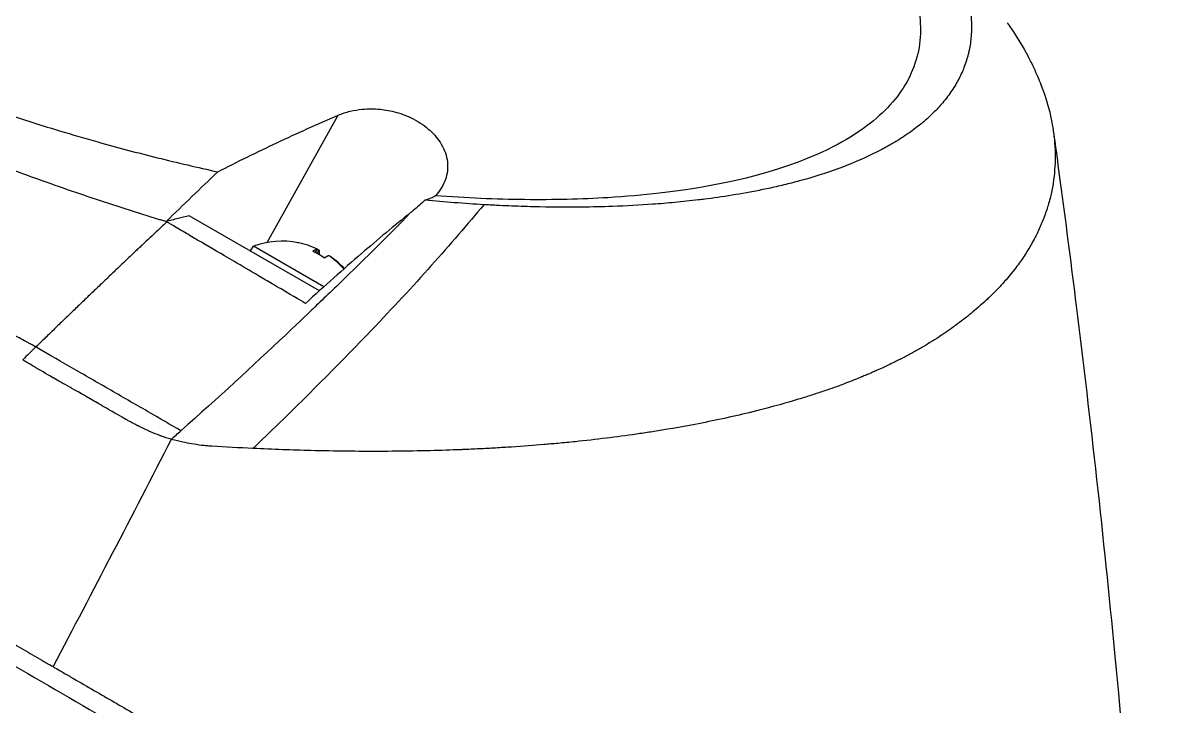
# Model space of a CAD drawing. Header units: millimetres. Extents: x 0 to 4378, y 0 to 2376.
# Drawn here: x 2708.6 to 2769.1, y 1229.9 to 1266.4 of the extents above; entities that cross this region are included whole.
import ezdxf

# ---------------------------------------------------------------- set-up
doc = ezdxf.new("R2010")
doc.units = ezdxf.units.MM
doc.header["$LTSCALE"] = 0.2
doc.layers.add('01_Object Line', color=4, linetype='Continuous')

# ---------------------------------------------------------------- blocks, each defined once
blk = doc.blocks.new('A$C7c2cc22e_1')
for p, q in [((211.405, 220.649), (215.201, 227.445)), ((214.196, 218.07), (207.251, 222.079)), ((210.519, 220.193), (210.669, 220.452)), ((214.43, 218.281), (210.669, 220.452)), ((213.98, 220.107), (214.087, 220.293)), ((214.071, 220.059), (214.176, 220.241)), ((214.793, 219.874), (214.798, 219.883)), ((252.095, 220.383), (252.095, 220.383)), ((214.834, 218.048), (214.834, 218.048)), ((214.609, 217.832), (214.608, 217.832)), ((245.803, 214.734), (245.803, 214.734)), ((199.461, 213.725), (199.461, 213.724)), ((199.871, 213.488), (199.871, 213.488)), ((200.151, 213.327), (200.151, 213.328)), ((202.842, 211.789), (202.842, 211.789)), ((238.62, 211.946), (238.62, 211.946))]:
    blk.add_line(p, q)
blk.add_arc((212.197, 216.199), 4.52, 78.91278, 109.76073)
for centre, major_axis, ratio, start_param, end_param in [((212.152, 216.225), (2.252, 3.901), 0.989823, 0.080554, 0.3277), ((210.954, 216.917), (2.14, 3.707), 0.142304, 0.011196, 0.084786), ((211.886, 216.378), (2.252, 3.901), 0.142304, 0.080554, 0.3277), ((212.018, 216.302), (2.14, 3.707), 0.989823, 6.1984, 6.367971), ((212.242, 216.173), (2.252, 3.901), 0.989823, 0.080554, 0.10379), ((211.886, 216.378), (2.252, 3.901), 0.142304, 5.966069, 6.202632), ((212.376, 216.096), (2.14, 3.707), 0.989823, 0.011196, 0.048719), ((212.508, 216.02), (2.252, 3.901), 0.142304, 0.080554, 0.3277), ((212.152, 216.225), (2.252, 3.901), 0.989823, 5.965058, 6.202632), ((212.242, 216.173), (2.252, 3.901), 0.989823, 5.986963, 6.202632), ((281.847, -15.333), (180.139, 312.009), 0.577341, 1.11638, 1.119299), ((198.541, 179.315), (55.75, 0), 0.57735, 1.480591, 1.480594), ((118.832, 245.122), (-139.165, -83.727), 0.493461, 1.928726, 1.933233)]:
    blk.add_ellipse(centre, major_axis=major_axis, ratio=ratio, start_param=start_param, end_param=end_param)
for points, knots in [([(169.905, 246.821), (169.983, 246.392), (170.104, 245.956), (170.429, 245.076), (170.632, 244.631), (171.035, 243.887), (171.211, 243.59), (171.656, 242.905), (171.936, 242.515), (172.538, 241.748), (172.859, 241.37), (173.41, 240.766), (173.626, 240.538), (174.056, 240.103), (174.269, 239.895), (174.917, 239.281), (175.375, 238.874), (176.238, 238.148), (176.634, 237.828), (177.354, 237.272), (177.671, 237.035), (178.392, 236.51), (178.805, 236.22), (179.675, 235.631), (180.142, 235.326), (180.837, 234.891), (181.042, 234.765), (181.502, 234.488), (181.755, 234.339), (182.259, 234.049), (182.511, 233.907), (182.989, 233.643), (183.211, 233.522), (183.987, 233.108), (184.544, 232.821), (185.639, 232.277), (186.187, 232.013), (187.187, 231.544), (187.643, 231.335), (188.727, 230.85), (189.359, 230.576), (190.814, 229.965), (191.641, 229.63), (192.91, 229.137), (193.345, 228.972), (194.263, 228.63), (194.747, 228.454), (196.044, 227.993), (196.867, 227.711), (198.565, 227.153), (199.442, 226.877), (201.004, 226.407), (201.689, 226.207), (203.427, 225.72), (204.483, 225.439), (206.614, 224.907), (207.69, 224.655), (208.765, 224.42)], [0.000001, 0.000001, 0.000001, 0.000001, 0.329785, 0.329785, 0.655784, 0.655784, 0.869551, 0.869551, 1.1471, 1.1471, 1.413768, 1.413768, 1.572185, 1.572185, 1.716378, 1.716378, 1.998218, 1.998218, 2.220261, 2.220261, 2.38565, 2.38565, 2.586481, 2.586481, 2.797354, 2.797354, 2.890721, 2.890721, 2.998917, 2.998917, 3.102407, 3.102407, 3.193729, 3.193729, 3.404829, 3.404829, 3.606578, 3.606578, 3.771982, 3.771982, 3.995205, 3.995205, 4.278205, 4.278205, 4.423595, 4.423595, 4.583388, 4.583388, 4.852579, 4.852579, 5.133194, 5.133194, 5.349319, 5.349319, 5.678864, 5.678864, 6.012538, 6.012538, 6.012538, 6.012538]), ([(236.821, 246.091), (236.99, 245.993), (237.442, 245.733), (238.436, 245.117), (238.821, 244.869), (239.446, 244.455), (239.692, 244.288), (240.891, 243.457), (241.788, 242.778), (243.161, 241.644), (243.679, 241.187), (244.807, 240.124), (245.391, 239.516), (246.608, 238.102), (247.191, 237.298), (248.276, 235.45), (248.688, 234.413), (248.928, 233.145), (248.962, 232.881), (248.991, 232.49), (248.996, 232.361), (248.999, 232.105), (248.997, 231.979), (248.988, 231.787), (248.983, 231.723), (248.968, 231.53), (248.954, 231.405), (248.918, 231.158), (248.896, 231.036), (248.858, 230.855), (248.844, 230.795), (248.814, 230.672), (248.798, 230.609), (248.763, 230.485), (248.745, 230.423), (248.686, 230.237), (248.642, 230.112), (248.553, 229.879), (248.505, 229.766), (248.404, 229.544), (248.35, 229.435), (248.176, 229.109), (248.045, 228.894), (247.747, 228.461), (247.577, 228.241), (247.231, 227.842), (247.059, 227.662), (246.815, 227.427), (246.763, 227.379), (246.497, 227.135), (246.271, 226.947), (245.909, 226.671), (245.785, 226.58), (245.531, 226.403), (245.401, 226.315), (245.134, 226.143), (244.999, 226.059), (244.788, 225.934), (244.716, 225.892), (244.575, 225.811), (244.505, 225.772), (244.359, 225.692), (244.284, 225.652), (244.071, 225.539), (243.923, 225.464), (242.623, 224.826), (241.298, 224.338), (239.679, 223.897), (239.54, 223.86), (239.26, 223.788), (239.122, 223.754), (238.847, 223.687), (238.711, 223.655), (238.439, 223.593), (238.304, 223.563), (238.036, 223.505), (237.901, 223.477), (237.513, 223.398), (237.25, 223.348), (236.482, 223.209), (235.959, 223.125), (235.223, 223.02), (234.992, 222.989), (234.65, 222.945), (234.54, 222.932), (234.214, 222.893), (233.998, 222.868), (233.575, 222.823), (233.371, 222.803), (232.775, 222.747), (232.382, 222.714), (231.285, 222.636), (230.572, 222.598), (229.301, 222.552), (228.748, 222.54), (227.347, 222.525), (226.49, 222.532), (225.184, 222.565), (224.746, 222.579), (224.082, 222.607), (223.861, 222.618), (223.527, 222.635), (223.415, 222.641), (223.248, 222.65), (223.192, 222.653), (223.108, 222.658), (223.08, 222.659), (223.024, 222.662), (222.996, 222.664), (222.968, 222.666)], [0.000492, 0.000492, 0.000492, 0.000492, 0.070477, 0.070477, 0.116784, 0.116784, 0.147598, 0.147598, 0.270163, 0.270163, 0.35129, 0.35129, 0.459378, 0.459378, 0.603543, 0.603543, 0.795477, 0.795477, 0.846759, 0.846759, 0.872247, 0.872247, 0.897546, 0.897546, 0.910816, 0.910816, 0.936058, 0.936058, 0.961053, 0.961053, 0.973407, 0.973407, 0.986612, 0.986612, 0.999925, 0.999925, 1.026343, 1.026343, 1.051465, 1.051465, 1.076258, 1.076258, 1.125243, 1.125243, 1.177878, 1.177878, 1.224985, 1.224985, 1.237745, 1.237745, 1.287061, 1.287061, 1.311764, 1.311764, 1.336615, 1.336615, 1.361333, 1.361333, 1.372959, 1.372959, 1.384222, 1.384222, 1.395507, 1.395507, 1.41867, 1.41867, 1.596072, 1.596072, 1.612752, 1.612752, 1.628768, 1.628768, 1.644172, 1.644172, 1.659003, 1.659003, 1.673475, 1.673475, 1.702106, 1.702106, 1.756638, 1.756638, 1.781274, 1.781274, 1.792708, 1.792708, 1.814679, 1.814679, 1.835454, 1.835454, 1.874477, 1.874477, 1.942807, 1.942807, 1.994085, 1.994085, 2.070998, 2.070998, 2.109452, 2.109452, 2.128666, 2.128666, 2.138273, 2.138273, 2.143077, 2.143077, 2.145479, 2.145479, 2.147874, 2.147874, 2.147874, 2.147874]), ([(234.612, 245.415), (234.653, 245.391), (234.685, 245.373), (234.755, 245.332), (234.791, 245.311), (234.898, 245.249), (234.968, 245.208), (235.182, 245.081), (235.323, 244.997), (235.76, 244.732), (236.051, 244.55), (237.041, 243.916), (237.718, 243.452), (239.75, 241.968), (240.984, 240.924), (242.271, 239.649), (242.5, 239.413), (243.254, 238.602), (243.733, 238.028), (244.412, 237.104), (244.649, 236.752), (245.141, 235.946), (245.38, 235.495), (245.75, 234.656), (245.892, 234.268), (246.06, 233.68), (246.109, 233.476), (246.348, 232.258), (246.311, 231.284), (245.897, 229.915), (245.702, 229.476), (245.194, 228.631), (244.881, 228.226), (244.147, 227.459), (243.727, 227.098), (242.778, 226.413), (242.247, 226.09), (239.317, 224.57), (236.167, 223.72), (231.461, 223.176), (230.544, 223.097), (228.178, 222.953), (226.692, 222.918), (224.383, 222.943), (223.599, 222.965), (222.008, 223.034), (221.2, 223.081), (220.384, 223.141)], [0.000001, 0.000001, 0.000001, 0.000001, 0.017289, 0.017289, 0.034993, 0.034993, 0.070506, 0.070506, 0.142461, 0.142461, 0.294734, 0.294734, 0.67969, 0.67969, 1.52071, 1.52071, 1.712137, 1.712137, 2.17847, 2.17847, 2.468632, 2.468632, 2.845677, 2.845677, 3.177241, 3.177241, 3.354712, 3.354712, 4.246918, 4.246918, 4.688059, 4.688059, 5.129475, 5.129475, 5.562211, 5.562211, 5.997516, 5.997516, 7.753462, 7.753462, 8.159608, 8.159608, 8.770872, 8.770872, 9.07783, 9.07783, 9.385555, 9.385555, 9.385555, 9.385555]), ([(206.052, 221.747), (205.978, 221.77), (205.904, 221.792), (205.83, 221.815), (205.756, 221.837), (205.682, 221.86), (205.608, 221.883), (205.46, 221.928), (205.312, 221.974), (205.164, 222.019), (204.868, 222.111), (204.572, 222.204), (204.277, 222.298), (203.686, 222.485), (203.097, 222.676), (202.509, 222.871), (201.334, 223.26), (200.166, 223.664), (199.008, 224.08), (197.85, 224.497), (196.702, 224.926), (195.569, 225.367), (194.436, 225.807), (193.317, 226.259), (192.216, 226.72), (191.114, 227.181), (190.032, 227.652), (188.97, 228.13), (187.908, 228.609), (186.868, 229.095), (185.853, 229.587), (185.346, 229.833), (184.844, 230.081), (184.35, 230.329), (183.855, 230.578), (183.368, 230.829), (182.888, 231.08), (182.408, 231.332), (181.935, 231.584), (181.472, 231.838), (181.24, 231.966), (181.01, 232.093), (180.783, 232.221), (180.556, 232.348), (180.333, 232.476), (180.112, 232.603), (179.891, 232.731), (179.673, 232.859), (179.457, 232.987), (179.242, 233.115), (179.029, 233.244), (178.819, 233.372), (178.399, 233.629), (177.99, 233.887), (177.59, 234.144), (177.191, 234.402), (176.802, 234.659), (176.422, 234.916), (176.042, 235.174), (175.672, 235.431), (175.313, 235.687), (174.593, 236.2), (173.913, 236.711), (173.275, 237.218), (172.636, 237.725), (172.04, 238.228), (171.489, 238.725), (170.938, 239.222), (170.432, 239.714), (169.972, 240.197), (169.512, 240.681), (169.099, 241.157), (168.735, 241.623), (168.37, 242.09), (168.054, 242.547), (167.788, 242.993), (167.655, 243.216), (167.534, 243.436), (167.426, 243.653), (167.372, 243.762), (167.321, 243.869), (167.273, 243.976), (167.25, 244.03), (167.227, 244.083), (167.204, 244.136), (167.193, 244.163), (167.182, 244.19), (167.171, 244.216), (167.163, 244.237), (167.154, 244.258), (167.146, 244.28)], [0, 0, 0, 0, 0.003914, 0.003914, 0.003914, 0.007828, 0.007828, 0.007828, 0.015656, 0.015656, 0.015656, 0.031312, 0.031312, 0.031312, 0.062623, 0.062623, 0.062623, 0.125247, 0.125247, 0.125247, 0.18787, 0.18787, 0.18787, 0.250493, 0.250493, 0.250493, 0.313116, 0.313116, 0.313116, 0.37574, 0.37574, 0.37574, 0.407051, 0.407051, 0.407051, 0.438363, 0.438363, 0.438363, 0.469675, 0.469675, 0.469675, 0.485368, 0.485368, 0.485368, 0.500986, 0.500986, 0.500986, 0.516605, 0.516605, 0.516605, 0.532223, 0.532223, 0.532223, 0.56346, 0.56346, 0.56346, 0.594697, 0.594697, 0.594697, 0.625934, 0.625934, 0.625934, 0.688408, 0.688408, 0.688408, 0.750881, 0.750881, 0.750881, 0.813355, 0.813355, 0.813355, 0.875829, 0.875829, 0.875829, 0.938303, 0.938303, 0.938303, 0.969539, 0.969539, 0.969539, 0.985158, 0.985158, 0.985158, 0.992967, 0.992967, 0.992967, 0.996872, 0.996872, 0.996872, 1, 1, 1, 1]), ([(199.061, 215.067), (198.995, 215.104), (198.928, 215.14), (198.862, 215.176), (198.796, 215.213), (198.729, 215.249), (198.663, 215.286), (198.53, 215.359), (198.397, 215.432), (198.264, 215.505), (197.998, 215.651), (197.733, 215.797), (197.467, 215.943), (196.937, 216.234), (196.406, 216.526), (195.877, 216.817), (194.819, 217.399), (193.765, 217.98), (192.718, 218.558), (191.671, 219.136), (190.631, 219.711), (189.602, 220.282), (188.572, 220.853), (187.553, 221.42), (186.547, 221.981), (185.541, 222.542), (184.548, 223.098), (183.571, 223.647), (182.594, 224.196), (181.632, 224.738), (180.688, 225.272), (180.217, 225.54), (179.749, 225.805), (179.287, 226.068), (178.824, 226.331), (178.366, 226.591), (177.914, 226.85), (177.461, 227.108), (177.013, 227.365), (176.571, 227.618), (176.35, 227.746), (176.13, 227.872), (175.911, 227.998), (175.693, 228.123), (175.477, 228.248), (175.262, 228.372), (175.047, 228.496), (174.834, 228.62), (174.622, 228.743), (174.41, 228.865), (174.199, 228.987), (173.99, 229.109), (173.572, 229.352), (173.16, 229.591), (172.754, 229.828), (172.348, 230.065), (171.948, 230.298), (171.555, 230.529), (171.162, 230.759), (170.775, 230.986), (170.395, 231.21), (169.634, 231.657), (168.9, 232.091), (168.195, 232.51), (167.49, 232.929), (166.814, 233.333), (166.169, 233.72), (165.524, 234.108), (164.911, 234.479), (164.331, 234.832), (163.751, 235.185), (163.204, 235.521), (162.693, 235.838), (162.181, 236.155), (161.705, 236.453), (161.265, 236.731), (161.045, 236.871), (160.834, 237.005), (160.632, 237.135), (160.532, 237.2), (160.433, 237.263), (160.337, 237.326), (160.288, 237.357), (160.241, 237.388), (160.194, 237.418), (160.17, 237.434), (160.147, 237.449), (160.124, 237.464), (160.1, 237.479), (160.077, 237.494), (160.054, 237.509)], [0, 0, 0, 0, 0.0039109, 0.0039109, 0.0039109, 0.0078218, 0.0078218, 0.0078218, 0.0156437, 0.0156437, 0.0156437, 0.0312874, 0.0312874, 0.0312874, 0.0625747, 0.0625747, 0.0625747, 0.1251494, 0.1251494, 0.1251494, 0.1877242, 0.1877242, 0.1877242, 0.2502989, 0.2502989, 0.2502989, 0.3128736, 0.3128736, 0.3128736, 0.3754483, 0.3754483, 0.3754483, 0.4067357, 0.4067357, 0.4067357, 0.4380231, 0.4380231, 0.4380231, 0.4693104, 0.4693104, 0.4693104, 0.4849915, 0.4849915, 0.4849915, 0.5005978, 0.5005978, 0.5005978, 0.5162041, 0.5162041, 0.5162041, 0.5318104, 0.5318104, 0.5318104, 0.5630231, 0.5630231, 0.5630231, 0.5942357, 0.5942357, 0.5942357, 0.6254483, 0.6254483, 0.6254483, 0.6878736, 0.6878736, 0.6878736, 0.7502989, 0.7502989, 0.7502989, 0.8127242, 0.8127242, 0.8127242, 0.8751494, 0.8751494, 0.8751494, 0.9375747, 0.9375747, 0.9375747, 0.9687874, 0.9687874, 0.9687874, 0.9843937, 0.9843937, 0.9843937, 0.9921968, 0.9921968, 0.9921968, 0.9960984, 0.9960984, 0.9960984, 1, 1, 1, 1]), ([(250.908, 232.384), (250.98, 232.281), (251.052, 232.176), (251.123, 232.069), (251.434, 231.603), (251.738, 231.103), (252.02, 230.57), (252.123, 230.375), (252.223, 230.175), (252.319, 229.971), (252.46, 229.673), (252.588, 229.375), (252.703, 229.078), (252.895, 228.582), (253.05, 228.089), (253.17, 227.599), (253.23, 227.353), (253.281, 227.107), (253.323, 226.862), (253.364, 226.621), (253.396, 226.381), (253.419, 226.141), (253.465, 225.659), (253.475, 225.182), (253.448, 224.71), (253.435, 224.474), (253.413, 224.239), (253.381, 224.006), (253.375, 223.957), (253.368, 223.908), (253.36, 223.859), (253.351, 223.798), (253.325, 223.614), (253.26, 223.311), (253.22, 223.127), (253.166, 222.898), (253.085, 222.627), (253.025, 222.426), (252.951, 222.201), (252.857, 221.954), (252.817, 221.847), (252.772, 221.736), (252.724, 221.621), (252.678, 221.515), (252.63, 221.405), (252.577, 221.291), (252.535, 221.203), (252.492, 221.113), (252.445, 221.02), (252.381, 220.893), (252.314, 220.767), (252.244, 220.641), (252.184, 220.534), (252.122, 220.427), (252.058, 220.321), (251.993, 220.215), (251.927, 220.109), (251.859, 220.004), (251.789, 219.896), (251.713, 219.784), (251.64, 219.679), (251.572, 219.582), (251.507, 219.49), (251.424, 219.38), (251.341, 219.269), (251.24, 219.139), (251.141, 219.016), (251.042, 218.892), (250.944, 218.776), (250.84, 218.657), (250.765, 218.57), (250.689, 218.484), (250.611, 218.399), (250.581, 218.367), (250.552, 218.335), (250.522, 218.303), (250.413, 218.186), (250.301, 218.069), (250.186, 217.954), (250.129, 217.897), (250.071, 217.839), (250.012, 217.782), (249.953, 217.725), (249.894, 217.668), (249.833, 217.611), (249.713, 217.498), (249.59, 217.386), (249.464, 217.274), (249.212, 217.051), (248.948, 216.832), (248.674, 216.616), (248.537, 216.509), (248.397, 216.402), (248.255, 216.296), (248.113, 216.19), (247.967, 216.086), (247.82, 215.982), (247.746, 215.93), (247.671, 215.879), (247.596, 215.827), (247.52, 215.776), (247.445, 215.725), (247.368, 215.674), (247.219, 215.575), (247.067, 215.478), (246.912, 215.381), (246.907, 215.378), (246.903, 215.376), (246.898, 215.373), (246.739, 215.274), (246.577, 215.176), (246.412, 215.079), (246.247, 214.982), (246.079, 214.886), (245.908, 214.791), (245.822, 214.744), (245.736, 214.697), (245.649, 214.65), (245.562, 214.604), (245.474, 214.557), (245.386, 214.511), (245.209, 214.419), (245.03, 214.328), (244.848, 214.238), (244.74, 214.185), (244.632, 214.133), (244.522, 214.081), (244.52, 214.08), (244.518, 214.079), (244.516, 214.077), (244.482, 214.061), (244.408, 214.026), (244.293, 213.973), (244.206, 213.932), (244.096, 213.882), (243.961, 213.821), (243.888, 213.789), (243.809, 213.754), (243.722, 213.716), (243.633, 213.676), (243.536, 213.635), (243.431, 213.59), (243.358, 213.559), (243.281, 213.527), (243.2, 213.493), (243.178, 213.484), (243.157, 213.475), (243.135, 213.466), (242.907, 213.372), (242.706, 213.292), (242.532, 213.225), (242.107, 213.059), (241.856, 212.97), (241.796, 212.948), (241.626, 212.887), (241.454, 212.826), (241.281, 212.766), (241.067, 212.692), (240.85, 212.62), (240.632, 212.549), (240.534, 212.517), (240.436, 212.485), (240.337, 212.454), (240.215, 212.415), (240.092, 212.377), (239.969, 212.339), (239.827, 212.295), (239.683, 212.251), (239.539, 212.209), (239.283, 212.132), (238.53, 211.903), (237.193, 211.576), (237.17, 211.571), (237.147, 211.565), (237.124, 211.559), (236.189, 211.332), (235.224, 211.124), (234.234, 210.935), (233.463, 210.787), (232.675, 210.651), (231.874, 210.527), (231.621, 210.488), (231.367, 210.45), (231.111, 210.413), (230.045, 210.259), (228.955, 210.125), (227.845, 210.011), (227.54, 209.979), (227.233, 209.949), (226.924, 209.921), (226.684, 209.899), (226.431, 209.876), (226.164, 209.854), (225.646, 209.811), (225.076, 209.767), (224.454, 209.726), (224.176, 209.708), (223.888, 209.69), (223.589, 209.673), (223.308, 209.657), (223.018, 209.641), (222.718, 209.626), (222.434, 209.612), (222.141, 209.599), (221.84, 209.587), (221.794, 209.585), (221.747, 209.583), (221.701, 209.581), (221.464, 209.572), (221.216, 209.563), (220.957, 209.554), (220.412, 209.536), (219.819, 209.521), (219.175, 209.51), (218.613, 209.5), (218.013, 209.494), (217.374, 209.492), (216.272, 209.49), (215.056, 209.501), (213.721, 209.535), (212.757, 209.56), (211.732, 209.596), (210.645, 209.648)], [0.2159975, 0.2159975, 0.2159975, 0.2159975, 0.2208888, 0.2208888, 0.2208888, 0.2422005, 0.2422005, 0.2422005, 0.25, 0.25, 0.25, 0.2678209, 0.2678209, 0.2678209, 0.2975362, 0.2975362, 0.2975362, 0.3125, 0.3125, 0.3125, 0.3272656, 0.3272656, 0.3272656, 0.3570095, 0.3570095, 0.3570095, 0.3718814, 0.3718814, 0.3718814, 0.375, 0.375, 0.375, 0.3991671, 0.3991671, 0.3991671, 0.4139157, 0.4139157, 0.4139157, 0.4249028, 0.4249028, 0.4249028, 0.429655, 0.429655, 0.429655, 0.4340613, 0.4340613, 0.4340613, 0.4375, 0.4375, 0.4375, 0.4468814, 0.4468814, 0.4468814, 0.4548932, 0.4548932, 0.4548932, 0.4629051, 0.4629051, 0.4629051, 0.4712008, 0.4712008, 0.4712008, 0.4789288, 0.4789288, 0.4789288, 0.4866568, 0.4866568, 0.4866568, 0.4943848, 0.4943848, 0.4943848, 0.5, 0.5, 0.5, 0.502414, 0.502414, 0.502414, 0.5112437, 0.5112437, 0.5112437, 0.5156585, 0.5156585, 0.5156585, 0.5200734, 0.5200734, 0.5200734, 0.528903, 0.528903, 0.528903, 0.5465624, 0.5465624, 0.5465624, 0.555392, 0.555392, 0.555392, 0.5642217, 0.5642217, 0.5642217, 0.5686366, 0.5686366, 0.5686366, 0.5730514, 0.5730514, 0.5730514, 0.5816327, 0.5816327, 0.5816327, 0.5818813, 0.5818813, 0.5818813, 0.5907202, 0.5907202, 0.5907202, 0.5995591, 0.5995591, 0.5995591, 0.6039786, 0.6039786, 0.6039786, 0.6083981, 0.6083981, 0.6083981, 0.6172371, 0.6172371, 0.6172371, 0.622449, 0.622449, 0.622449, 0.6229413, 0.6229413, 0.6229413, 0.6298917, 0.6298917, 0.6298917, 0.6351416, 0.6351416, 0.6351416, 0.6379546, 0.6379546, 0.6379546, 0.6408496, 0.6408496, 0.6408496, 0.6428571, 0.6428571, 0.6428571, 0.6433986, 0.6433986, 0.6433986, 0.6491487, 0.6491487, 0.6491487, 0.6632653, 0.6632653, 0.6632653, 0.6704637, 0.6704637, 0.6704637, 0.6793393, 0.6793393, 0.6793393, 0.6833065, 0.6833065, 0.6833065, 0.6882149, 0.6882149, 0.6882149, 0.6938776, 0.6938776, 0.6938776, 0.7239727, 0.7239727, 0.7239727, 0.7244898, 0.7244898, 0.7244898, 0.7589042, 0.7589042, 0.7589042, 0.7857143, 0.7857143, 0.7857143, 0.7941949, 0.7941949, 0.7941949, 0.8295621, 0.8295621, 0.8295621, 0.8392857, 0.8392857, 0.8392857, 0.849008, 0.849008, 0.849008, 0.8678821, 0.8678821, 0.8678821, 0.876305, 0.876305, 0.876305, 0.8842189, 0.8842189, 0.8842189, 0.8917062, 0.8917062, 0.8917062, 0.8928571, 0.8928571, 0.8928571, 0.9031342, 0.9031342, 0.9031342, 0.9247967, 0.9247967, 0.9247967, 0.9437386, 0.9437386, 0.9437386, 0.9764071, 0.9764071, 0.9764071, 1, 1, 1, 1]), ([(147.983, 228.078), (147.985, 228.077), (147.994, 228.072), (148.014, 228.06), (148.022, 228.056), (148.047, 228.042), (148.063, 228.033), (148.114, 228.004), (148.149, 227.984), (148.258, 227.922), (148.336, 227.878), (148.586, 227.735), (148.775, 227.628), (149.408, 227.267), (149.92, 226.974), (150.932, 226.395), (151.379, 226.139), (152.524, 225.482), (153.256, 225.063), (154.528, 224.332), (155.014, 224.052), (155.8, 223.6), (156.082, 223.438), (156.678, 223.096), (156.993, 222.914), (158.092, 222.281), (158.913, 221.809), (160.627, 220.821), (161.516, 220.309), (163.368, 219.24), (164.33, 218.685), (166.323, 217.534), (167.353, 216.939), (168.679, 216.172), (168.948, 216.017), (169.755, 215.549), (170.298, 215.234), (171.412, 214.59), (171.981, 214.26), (173.091, 213.616), (173.632, 213.302), (175.201, 212.392), (176.24, 211.789), (178.21, 210.645), (179.137, 210.107), (180.889, 209.09), (181.709, 208.612), (182.718, 208.027), (182.898, 207.922), (183.385, 207.639), (183.69, 207.462), (184.661, 206.897), (185.326, 206.511), (187.162, 205.444), (188.333, 204.763), (191.263, 203.06), (193.02, 202.039), (195.643, 200.516), (196.515, 200.009), (197.601, 199.379), (197.818, 199.253), (198.36, 198.938), (198.684, 198.75), (199.17, 198.468), (199.333, 198.374), (199.575, 198.233), (199.656, 198.186), (199.862, 198.066), (199.955, 198.012), (199.98, 197.998)], [-1.691817, -1.691817, -1.691817, -1.691817, -1.685693, -1.685693, -1.681725, -1.681725, -1.673789, -1.673789, -1.657916, -1.657916, -1.626174, -1.626174, -1.562675, -1.562675, -1.435698, -1.435698, -1.351034, -1.351034, -1.238185, -1.238185, -1.174022, -1.174022, -1.139664, -1.139664, -1.103057, -1.103057, -1.015385, -1.015385, -0.929461, -0.929461, -0.843958, -0.843958, -0.758525, -0.758525, -0.737003, -0.737003, -0.694304, -0.694304, -0.650672, -0.650672, -0.610004, -0.610004, -0.533695, -0.533695, -0.466986, -0.466986, -0.408715, -0.408715, -0.396001, -0.396001, -0.374521, -0.374521, -0.328153, -0.328153, -0.246913, -0.246913, -0.125005, -0.125005, -0.064057, -0.064057, -0.04882, -0.04882, -0.025982, -0.025982, -0.014544, -0.014544, -0.008825, -0.008825, -0.000001, -0.000001, -0.000001, -0.000001]), ([(215.201, 227.445), (215.399, 227.53), (215.612, 227.601), (216.046, 227.706), (216.265, 227.743), (216.794, 227.792), (217.111, 227.793), (217.722, 227.732), (218.013, 227.678), (218.611, 227.51), (218.912, 227.394), (219.532, 227.076), (219.832, 226.87), (220.343, 226.406), (220.546, 226.156), (220.882, 225.585), (220.987, 225.266), (221.064, 224.623), (221.024, 224.301), (220.809, 223.688), (220.626, 223.397), (220.384, 223.141)], [-1.14528, -1.14528, -1.14528, -1.14528, -1.059047, -1.059047, -0.979891, -0.979891, -0.875786, -0.875786, -0.784614, -0.784614, -0.687046, -0.687046, -0.571812, -0.571812, -0.456499, -0.456499, -0.315176, -0.315176, -0.162073, -0.162073, 0, 0, 0, 0]), ([(208.765, 224.42), (209.821, 224.958), (210.872, 225.475), (213.018, 226.487), (214.11, 226.978), (215.201, 227.445)], [0.000001, 0.000001, 0.000001, 0.000001, 0.4541066, 0.4541066, 0.9270468, 0.9270468, 0.9270468, 0.9270468]), ([(253.373, 226.536), (253.376, 226.511), (253.38, 226.484), (253.394, 226.382), (253.405, 226.305), (253.446, 225.999), (253.478, 225.769), (253.603, 224.849), (253.695, 224.16), (254.062, 221.403), (254.329, 219.337), (255.356, 211.078), (256.042, 204.899), (257.744, 187.187), (258.523, 175.694), (258.915, 164.278)], [0, 0, 0, 0, 0.00864, 0.00864, 0.034202, 0.034202, 0.110885, 0.110885, 0.340937, 0.340937, 1.031098, 1.031098, 3.101793, 3.101793, 6.985755, 6.985755, 6.985755, 6.985755]), ([(208.765, 224.42), (208.306, 223.981), (207.848, 223.54), (206.932, 222.656), (206.474, 222.213), (206.017, 221.768)], [-0.4140683, -0.4140683, -0.4140683, -0.4140683, -0.2070418, -0.2070418, -0.000001, -0.000001, -0.000001, -0.000001]), ([(219.83, 222.908), (219.728, 222.81), (219.623, 222.713), (219.412, 222.527), (219.306, 222.438), (219.198, 222.352)], [-0.09380006, -0.09380006, -0.09380006, -0.09380006, -0.04608774, -0.04608774, -0.000001, -0.000001, -0.000001, -0.000001]), ([(220.384, 223.141), (220.314, 223.091), (220.232, 223.047), (220.047, 222.97), (219.944, 222.937), (219.83, 222.908)], [-0.1192508, -0.1192508, -0.1192508, -0.1192508, -0.0589613, -0.0589613, 0, 0, 0, 0]), ([(222.968, 222.666), (222.452, 222.696), (221.933, 222.731), (220.887, 222.812), (220.36, 222.858), (219.83, 222.908)], [0.000026, 0.000026, 0.000026, 0.000026, 0.1679092, 0.1679092, 0.336286, 0.336286, 0.336286, 0.336286]), ([(219.065, 222.244), (217.787, 220.923), (216.615, 219.77), (215.642, 218.826), (214.913, 218.12), (214.315, 217.55), (213.876, 217.131), (213.687, 216.952), (213.202, 216.482), (212.38, 215.703), (210.651, 214.064), (208.792, 212.362), (206.805, 210.596)], [0, 0, 0, 0, 0.25, 0.25, 0.25, 0.375, 0.375, 0.375, 0.5, 0.5, 0.5, 1, 1, 1, 1]), ([(222.968, 222.666), (221.233, 220.566), (219.234, 218.333), (216.972, 215.965), (215.44, 214.361), (213.786, 212.696), (212.012, 210.968), (211.564, 210.532), (211.108, 210.092), (210.645, 209.648)], [-1, -1, -1, -1, -0.459072, -0.459072, -0.459072, -0.092566, -0.092566, -0.092566, 0, 0, 0, 0]), ([(219.065, 222.244), (218.187, 221.537), (217.313, 220.806), (215.451, 219.199), (214.468, 218.323), (213.451, 217.391)], [0.000083, 0.000083, 0.000083, 0.000083, 0.3756535, 0.3756535, 0.8068881, 0.8068881, 0.8068881, 0.8068881]), ([(219.065, 222.244), (219.088, 222.262), (219.11, 222.28), (219.154, 222.316), (219.176, 222.334), (219.198, 222.352)], [-0.0189743, -0.0189743, -0.0189743, -0.0189743, -0.00948198, -0.00948198, -0.000001, -0.000001, -0.000001, -0.000001]), ([(206.052, 221.747), (205.901, 221.606), (205.753, 221.467), (205.608, 221.331), (205.525, 221.253), (205.443, 221.175), (205.331, 221.07), (205.22, 220.965), (205.078, 220.832), (204.95, 220.711), (204.885, 220.65), (204.824, 220.592), (204.762, 220.533), (204.699, 220.474), (204.635, 220.414), (204.572, 220.354), (204.508, 220.294), (204.445, 220.235), (204.382, 220.175), (204.287, 220.085), (204.193, 219.996), (204.098, 219.906), (204.003, 219.816), (203.909, 219.727), (203.814, 219.637), (203.72, 219.547), (203.625, 219.457), (203.531, 219.367), (203.452, 219.293), (203.373, 219.218), (203.295, 219.143), (203.216, 219.068), (203.137, 218.993), (203.059, 218.918), (202.98, 218.843), (202.902, 218.769), (202.823, 218.694), (202.737, 218.611), (202.65, 218.529), (202.564, 218.446), (202.478, 218.364), (202.391, 218.281), (202.305, 218.199), (202.219, 218.116), (202.133, 218.034), (202.046, 217.951), (201.964, 217.872), (201.882, 217.793), (201.8, 217.715), (201.718, 217.636), (201.636, 217.557), (201.553, 217.478), (201.471, 217.399), (201.389, 217.32), (201.307, 217.241), (201.223, 217.16), (201.139, 217.08), (201.055, 216.999), (200.971, 216.918), (200.888, 216.837), (200.804, 216.756), (200.72, 216.675), (200.636, 216.594), (200.552, 216.513), (200.469, 216.433), (200.387, 216.353), (200.304, 216.273), (200.221, 216.193), (200.139, 216.113), (200.056, 216.033), (199.973, 215.953), (199.891, 215.873), (199.808, 215.793), (199.725, 215.712), (199.642, 215.632), (199.559, 215.551), (199.476, 215.47), (199.393, 215.39), (199.31, 215.309), (199.227, 215.228), (199.144, 215.148), (199.061, 215.067)], [0, 0, 0, 0, 0.0897132, 0.0897132, 0.0897132, 0.1414804, 0.1414804, 0.1414804, 0.1932476, 0.1932476, 0.1932476, 0.2191312, 0.2191312, 0.2191312, 0.2450148, 0.2450148, 0.2450148, 0.2708984, 0.2708984, 0.2708984, 0.3096449, 0.3096449, 0.3096449, 0.3483914, 0.3483914, 0.3483914, 0.3871379, 0.3871379, 0.3871379, 0.4193782, 0.4193782, 0.4193782, 0.4516185, 0.4516185, 0.4516185, 0.4838587, 0.4838587, 0.4838587, 0.5192811, 0.5192811, 0.5192811, 0.5547035, 0.5547035, 0.5547035, 0.5901259, 0.5901259, 0.5901259, 0.6238896, 0.6238896, 0.6238896, 0.6576534, 0.6576534, 0.6576534, 0.6914171, 0.6914171, 0.6914171, 0.7259458, 0.7259458, 0.7259458, 0.7604744, 0.7604744, 0.7604744, 0.795003, 0.795003, 0.795003, 0.8290876, 0.8290876, 0.8290876, 0.8631723, 0.8631723, 0.8631723, 0.8972569, 0.8972569, 0.8972569, 0.9315046, 0.9315046, 0.9315046, 0.9657523, 0.9657523, 0.9657523, 1, 1, 1, 1]), ([(207.251, 222.079), (207.05, 222.028), (206.849, 221.977), (206.541, 221.899), (206.433, 221.872), (206.274, 221.832), (206.222, 221.819), (206.119, 221.793), (206.028, 221.77), (206.017, 221.768)], [-0.03661254, -0.03661254, -0.03661254, -0.03661254, -0.01870238, -0.01870238, -0.00917405, -0.00917405, -0.00454332, -0.00454332, -0.000001, -0.000001, -0.000001, -0.000001]), ([(206.017, 221.768), (206.023, 221.764), (206.029, 221.761), (206.04, 221.754), (206.045, 221.751), (206.052, 221.747)], [-0.004802937, -0.004802937, -0.004802937, -0.004802937, -0.002367886, -0.002367886, 0, 0, 0, 0]), ([(213.451, 217.391), (213.303, 217.479), (212.865, 217.742), (211.99, 218.257), (211.832, 218.35), (211.43, 218.586), (211.185, 218.73), (210.506, 219.128), (210.066, 219.385), (209.464, 219.738), (209.299, 219.835), (208.589, 220.25), (208.028, 220.579), (207.233, 221.047), (206.981, 221.196), (206.614, 221.413), (206.497, 221.482), (206.325, 221.585), (206.269, 221.618), (206.16, 221.683), (206.106, 221.715), (206.052, 221.747)], [0.000001, 0.000001, 0.000001, 0.000001, 0.0517933, 0.0517933, 0.0631602, 0.0631602, 0.080667, 0.080667, 0.1119431, 0.1119431, 0.1236223, 0.1236223, 0.1626158, 0.1626158, 0.1804481, 0.1804481, 0.1887485, 0.1887485, 0.1927271, 0.1927271, 0.1965807, 0.1965807, 0.1965807, 0.1965807]), ([(164.822, 217.246), (165.881, 216.635), (166.978, 216.001), (169.238, 214.693), (170.399, 214.021), (172.38, 212.873), (173.182, 212.407), (175.079, 211.307), (176.179, 210.668), (177.928, 209.653), (178.567, 209.281), (179.945, 208.481), (180.684, 208.052), (183.404, 206.471), (185.403, 205.309), (191.417, 201.814), (195.43, 199.482), (201.33, 196.059), (203.276, 194.93), (206.151, 193.264), (207.104, 192.712), (208.52, 191.892), (208.99, 191.619), (209.693, 191.213), (209.927, 191.077), (210.544, 190.72), (210.825, 190.558), (210.858, 190.538)], [0, 0, 0, 0, 0.449356, 0.449356, 0.898467, 0.898467, 1.197468, 1.197468, 1.595858, 1.595858, 1.82337, 1.82337, 2.083118, 2.083118, 2.775822, 2.775822, 4.159486, 4.159486, 4.850949, 4.850949, 5.197063, 5.197063, 5.370242, 5.370242, 5.456832, 5.456832, 5.599134, 5.599134, 5.599134, 5.599134]), ([(206.805, 210.596), (206.287, 210.895), (205.673, 211.25), (205.012, 211.631), (204.35, 212.013), (203.641, 212.423), (202.932, 212.832), (202.223, 213.241), (201.514, 213.651), (200.853, 214.032), (200.192, 214.414), (199.579, 214.768), (199.061, 215.067)], [0, 0, 0, 0, 0.249993, 0.249993, 0.249993, 0.499995, 0.499995, 0.499995, 0.749998, 0.749998, 0.749998, 1, 1, 1, 1]), ([(206.284, 210.134), (206.278, 210.136), (206.272, 210.137), (206.267, 210.139), (206.183, 210.164), (206.095, 210.191), (206.003, 210.222), (205.914, 210.252), (205.821, 210.284), (205.725, 210.32), (205.71, 210.326), (205.695, 210.331), (205.68, 210.337), (205.511, 210.401), (205.343, 210.469), (205.178, 210.542), (205.149, 210.555), (205.12, 210.567), (205.091, 210.581), (205.029, 210.609), (204.968, 210.637), (204.909, 210.665), (204.815, 210.708), (204.726, 210.751), (204.642, 210.793), (204.598, 210.814), (204.556, 210.835), (204.515, 210.856), (204.499, 210.864), (204.452, 210.887), (204.376, 210.926), (204.339, 210.946), (204.296, 210.969), (204.245, 210.996), (204.24, 210.998), (204.235, 211.001), (204.231, 211.003), (204.192, 211.024), (204.153, 211.045), (204.114, 211.066), (204.059, 211.095), (204.004, 211.125), (203.948, 211.156), (203.922, 211.17), (203.895, 211.185), (203.867, 211.201), (203.615, 211.34), (203.269, 211.539), (202.83, 211.796), (202.555, 211.957), (202.295, 212.108), (202.048, 212.25), (201.933, 212.316), (201.821, 212.38), (201.713, 212.442), (201.583, 212.516), (201.349, 212.648), (201.012, 212.839), (200.967, 212.864), (200.92, 212.891), (200.871, 212.919), (200.519, 213.118), (200.239, 213.277), (200.029, 213.397), (200.011, 213.407), (199.993, 213.417), (199.975, 213.428), (199.614, 213.635), (199.27, 213.835), (198.945, 214.028), (198.769, 214.133), (198.598, 214.235), (198.433, 214.335), (198.408, 214.351), (198.383, 214.366), (198.358, 214.381)], [0, 0, 0, 0, 0.0021802, 0.0021802, 0.0021802, 0.0349898, 0.0349898, 0.0349898, 0.0665186, 0.0665186, 0.0665186, 0.0714286, 0.0714286, 0.0714286, 0.1321946, 0.1321946, 0.1321946, 0.1428571, 0.1428571, 0.1428571, 0.1638774, 0.1638774, 0.1638774, 0.197224, 0.197224, 0.197224, 0.2142857, 0.2142857, 0.2142857, 0.2376364, 0.2376364, 0.2376364, 0.2489714, 0.2489714, 0.2489714, 0.25, 0.25, 0.25, 0.2648779, 0.2648779, 0.2648779, 0.2857143, 0.2857143, 0.2857143, 0.3001586, 0.3001586, 0.3001586, 0.4285714, 0.4285714, 0.4285714, 0.525964, 0.525964, 0.525964, 0.5714286, 0.5714286, 0.5714286, 0.6658539, 0.6658539, 0.6658539, 0.6785714, 0.6785714, 0.6785714, 0.7857143, 0.7857143, 0.7857143, 0.7919818, 0.7919818, 0.7919818, 0.9202925, 0.9202925, 0.9202925, 0.9895013, 0.9895013, 0.9895013, 1, 1, 1, 1]), ([(210.645, 209.648), (209.918, 209.682), (209.188, 209.722), (208.456, 209.768), (208.323, 209.776), (208.232, 209.782), (208.183, 209.786), (208.094, 209.794), (208.003, 209.803), (207.91, 209.815), (207.74, 209.836), (207.559, 209.864), (207.366, 209.899), (207.115, 209.944), (206.754, 210.022), (206.284, 210.134)], [-1, -1, -1, -1, -0.5, -0.5, -0.5, -0.4375, -0.4375, -0.4375, -0.375, -0.375, -0.375, -0.25, -0.25, -0.25, 0, 0, 0, 0]), ([(199.98, 197.998), (200.009, 197.981), (200.113, 197.921), (200.345, 197.786), (200.436, 197.733), (200.709, 197.575), (200.891, 197.469), (201.436, 197.153), (201.799, 196.943), (202.885, 196.313), (203.604, 195.896), (204.799, 195.203), (205.275, 194.927), (206.224, 194.377), (206.697, 194.103), (207.874, 193.421), (208.577, 193.014), (209.625, 192.408), (209.973, 192.206), (210.494, 191.905), (210.667, 191.804), (210.927, 191.654), (211.013, 191.604), (211.122, 191.541), (211.341, 191.414), (211.358, 191.404)], [-1.054271, -1.054271, -1.054271, -1.054271, -1.016011, -1.016011, -0.991173, -0.991173, -0.941498, -0.941498, -0.842144, -0.842144, -0.643564, -0.643564, -0.511372, -0.511372, -0.379025, -0.379025, -0.180334, -0.180334, -0.080976, -0.080976, -0.031296, -0.031296, -0.006457, -0.006457, -0.000001, -0.000001, -0.000001, -0.000001])]:
    blk.add_open_spline(points, degree=3, knots=knots)
blk.add_open_spline([(206.284, 210.134), (204.195, 206.061), (202.094, 202.015), (199.98, 197.998)], degree=3)

msp = doc.modelspace()

# ---------------------------------------------------------------- block references
at = {"layer": '01_Object Line'}
msp.add_blockref('A$C7c2cc22e_1', (2510.212, 1034.021), dxfattribs=at)

doc.saveas('drawing.dxf')
